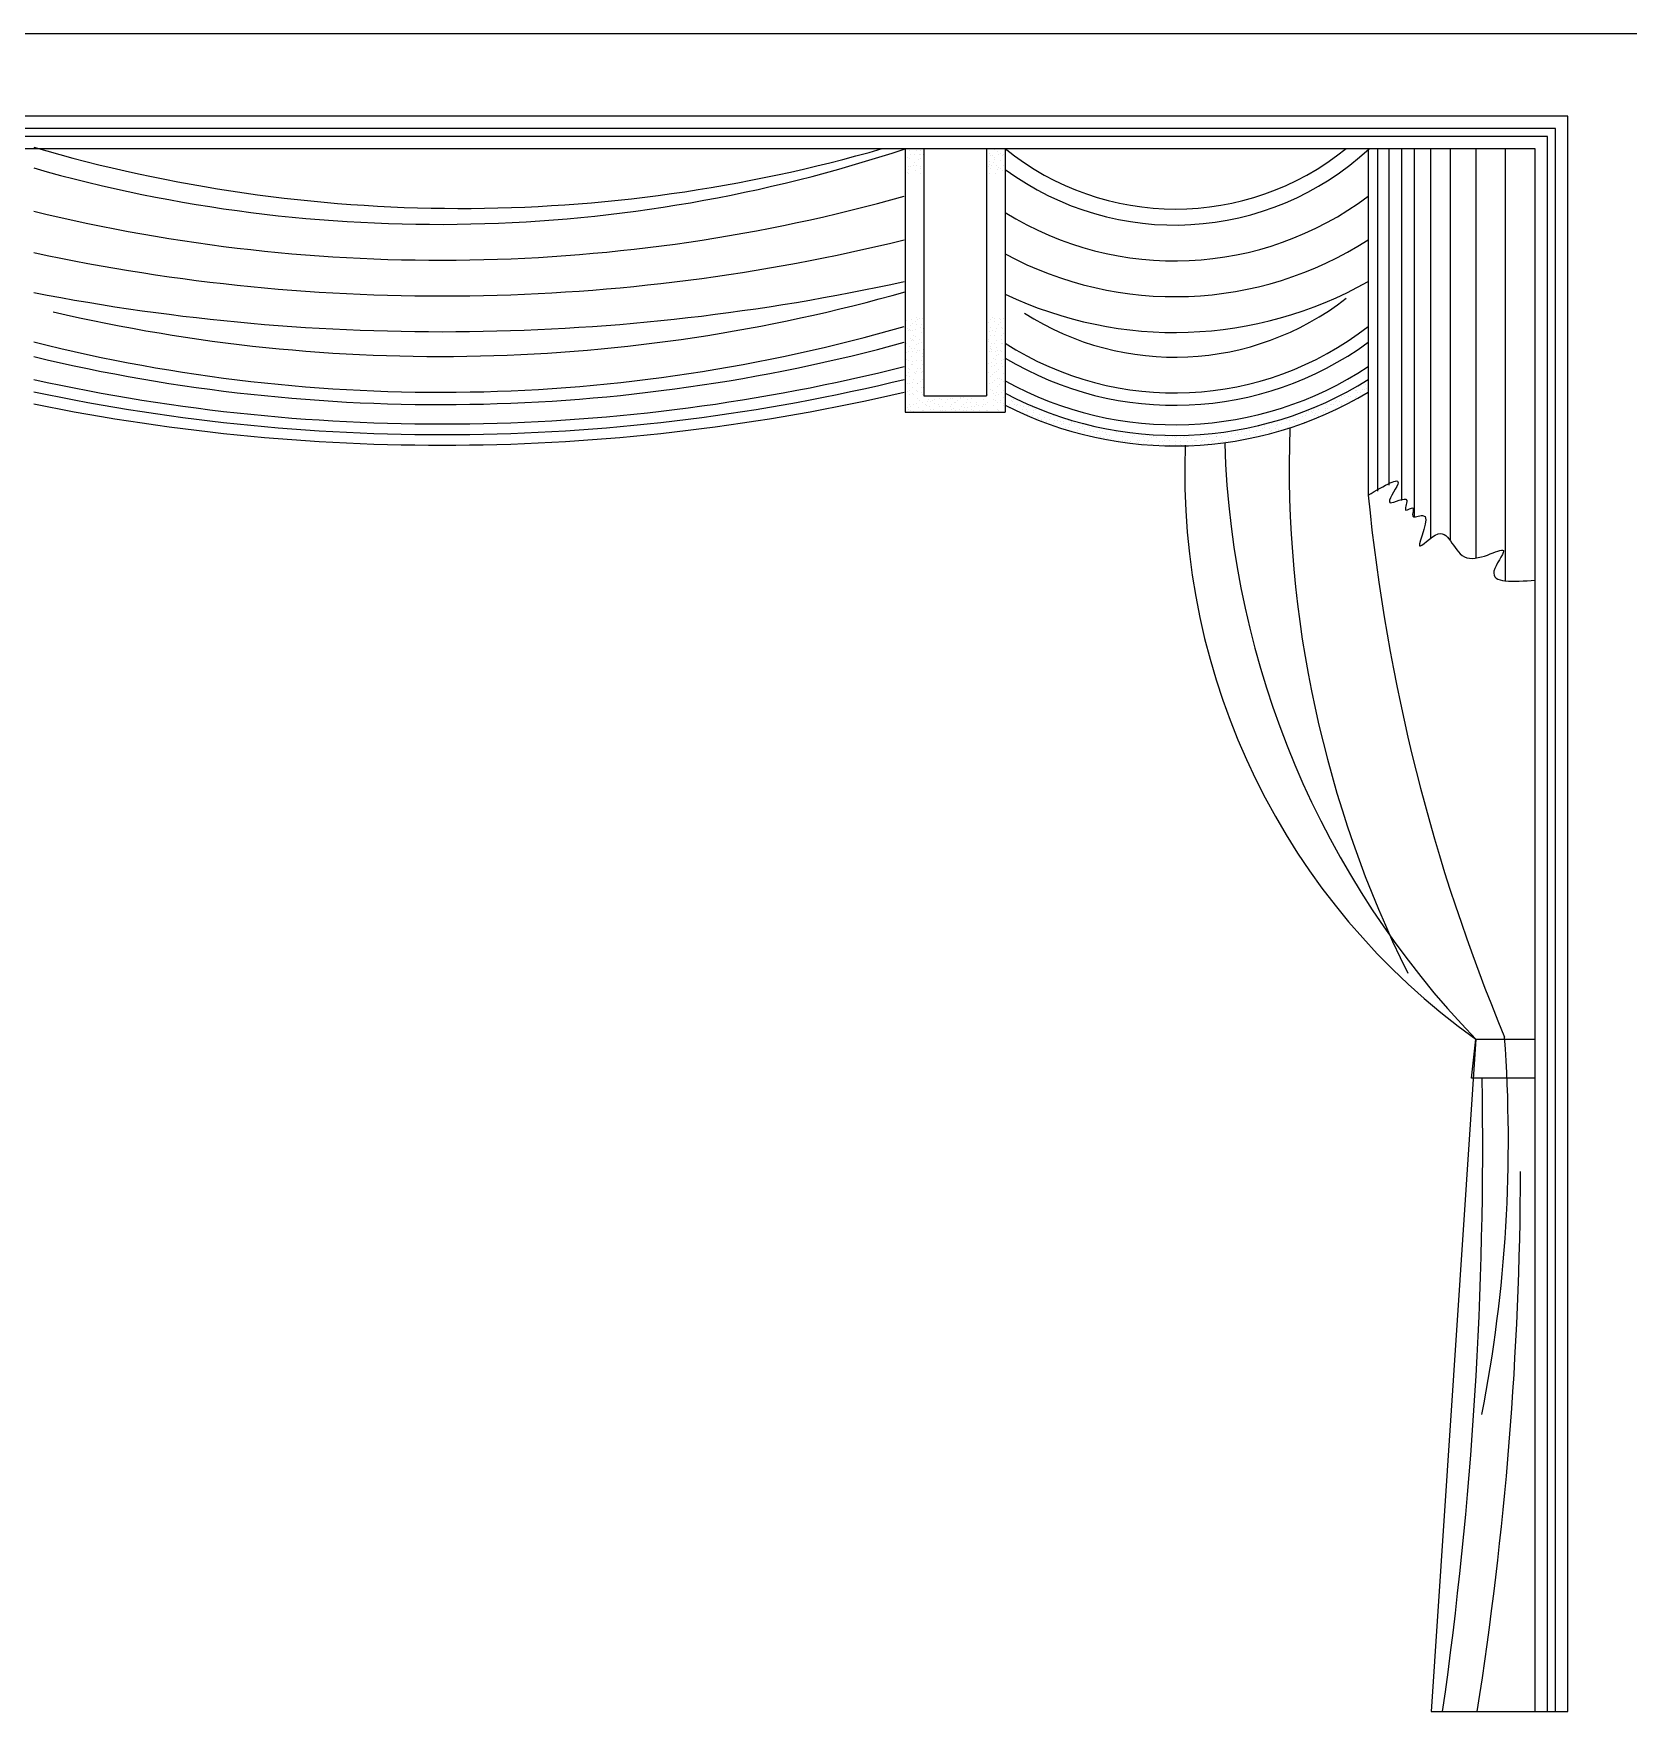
# Model space of a CAD drawing. Header units: inches. Extents: x 3.4 to 45.9, y 7.2 to 32.
# Drawn here: x 18.037 to 20.265, y 13.219 to 15.562 of the extents above; entities that cross this region are included whole.
import ezdxf

# ---------------------------------------------------------------- set-up
doc = ezdxf.new("R2010")
doc.units = ezdxf.units.IN
doc.header["$MEASUREMENT"] = 0
for name, color, linetype in [('02', 2, 'Continuous'), ('1', 1, 'Continuous'), ('4', 4, 'Continuous')]:
    doc.layers.add(name, color=color, linetype=linetype)

msp = doc.modelspace()

# ---------------------------------------------------------------- linework, layer by layer
at = {"layer": '02'}
for p, q in [((19.261, 15.3987), (19.261, 15.3987)), ((19.2688, 15.4005), (19.2688, 15.4005)), ((19.2707, 15.3984), (19.2707, 15.3984)), ((19.2759, 15.3989), (19.2759, 15.3989)), ((19.3841, 15.3975), (19.3841, 15.3975)), ((19.3923, 15.4007), (19.3923, 15.4007)), ((19.2757, 15.3939), (19.2757, 15.3939)), ((19.3728, 15.3949), (19.3728, 15.3949)), ((19.3876, 15.3951), (19.3876, 15.3951))]:
    msp.add_line(p, q, dxfattribs=at)
msp.add_arc((18.6336, 17.439), 2.121, 253.685, 286.1246, dxfattribs=at)
at = {"layer": '1'}
for p, q in [((19.2551, 15.4013), (19.2551, 15.0332)), ((19.2812, 15.4013), (19.2812, 15.0561)), ((19.3686, 15.4013), (19.3686, 15.0561)), ((19.3947, 15.4013), (19.3947, 15.0332)), ((19.9018, 15.4013), (19.9018, 14.9173)), ((19.9146, 15.4013), (19.9146, 14.9232)), ((19.9304, 15.4013), (19.9304, 14.9315)), ((19.9483, 15.4013), (19.9483, 14.9099)), ((19.9661, 15.4013), (19.9661, 14.8868)), ((19.989, 15.4013), (19.989, 14.8579)), ((20.0164, 15.4013), (20.0164, 14.8539)), ((20.0522, 15.4013), (20.0522, 14.8297)), ((20.0931, 15.4013), (20.0931, 14.797)), ((19.2557, 15.3863), (19.2557, 15.3863)), ((19.2586, 15.3889), (19.2586, 15.3889)), ((19.2592, 15.3762), (19.2592, 15.3762)), ((19.2614, 15.3878), (19.2614, 15.3878)), ((19.2618, 15.3769), (19.2618, 15.3769)), ((19.2624, 15.3933), (19.2624, 15.3933)), ((19.2669, 15.3773), (19.2669, 15.3773)), ((19.2682, 15.393), (19.2682, 15.393)), ((19.2686, 15.3821), (19.2686, 15.3821)), ((19.2702, 15.3783), (19.2702, 15.3783)), ((19.2734, 15.3863), (19.2734, 15.3863)), ((19.2762, 15.388), (19.2762, 15.388)), ((19.2766, 15.3771), (19.2766, 15.3771)), ((19.2769, 15.3932), (19.2769, 15.3932)), ((19.28, 15.3933), (19.28, 15.3933)), ((19.3712, 15.3763), (19.3712, 15.3763)), ((19.3728, 15.3793), (19.3728, 15.3793)), ((19.3732, 15.384), (19.3732, 15.384)), ((19.3737, 15.3913), (19.3737, 15.3913)), ((19.3752, 15.3778), (19.3752, 15.3778)), ((19.3766, 15.3917), (19.3766, 15.3917)), ((19.3786, 15.3819), (19.3786, 15.3819)), ((19.3793, 15.3865), (19.3793, 15.3865)), ((19.38, 15.3892), (19.38, 15.3892)), ((19.3819, 15.3777), (19.3819, 15.3777)), ((19.3853, 15.3757), (19.3853, 15.3757)), ((19.3859, 15.3935), (19.3859, 15.3935)), ((19.388, 15.3842), (19.388, 15.3842)), ((19.3907, 15.3913), (19.3907, 15.3913)), ((19.3919, 15.3937), (19.3919, 15.3937)), ((19.3929, 15.3778), (19.3929, 15.3778)), ((19.3942, 15.3793), (19.3942, 15.3793)), ((19.2588, 15.3681), (19.2588, 15.3681)), ((19.2599, 15.3672), (19.2599, 15.3672)), ((19.2603, 15.3721), (19.2603, 15.3721)), ((19.2689, 15.3712), (19.2689, 15.3712)), ((19.2759, 15.3731), (19.2759, 15.3731)), ((19.2769, 15.3661), (19.2769, 15.3661)), ((19.3732, 15.3662), (19.3732, 15.3662)), ((19.3735, 15.3731), (19.3735, 15.3731)), ((19.3807, 15.3674), (19.3807, 15.3674)), ((19.3838, 15.3723), (19.3838, 15.3723)), ((19.3883, 15.3733), (19.3883, 15.3733)), ((19.3903, 15.3712), (19.3903, 15.3712)), ((19.2715, 15.1649), (19.2715, 15.1649)), ((19.2721, 15.1633), (19.2721, 15.1633)), ((19.2751, 15.1637), (19.2751, 15.1637)), ((19.2797, 15.1643), (19.2797, 15.1643)), ((19.3774, 15.1651), (19.3774, 15.1651)), ((19.3798, 15.1636), (19.3798, 15.1636)), ((19.3871, 15.1637), (19.3871, 15.1637)), ((19.3917, 15.1643), (19.3917, 15.1643)), ((19.2569, 15.1613), (19.2569, 15.1613)), ((19.2585, 15.1507), (19.2585, 15.1507)), ((19.2594, 15.147), (19.2594, 15.147)), ((19.2609, 15.1492), (19.2609, 15.1492)), ((19.2621, 15.1473), (19.2621, 15.1473)), ((19.2625, 15.155), (19.2625, 15.155)), ((19.2644, 15.1623), (19.2644, 15.1623)), ((19.2649, 15.1579), (19.2649, 15.1579)), ((19.2651, 15.1477), (19.2651, 15.1477)), ((19.2661, 15.1409), (19.2661, 15.1409)), ((19.2693, 15.1603), (19.2693, 15.1603)), ((19.2697, 15.1493), (19.2697, 15.1493)), ((19.2715, 15.1565), (19.2715, 15.1565)), ((19.2764, 15.152), (19.2764, 15.152)), ((19.2773, 15.1552), (19.2773, 15.1552)), ((19.2777, 15.1443), (19.2777, 15.1443)), ((19.2803, 15.1497), (19.2803, 15.1497)), ((19.3689, 15.1613), (19.3689, 15.1613)), ((19.3708, 15.1581), (19.3708, 15.1581)), ((19.3734, 15.1455), (19.3734, 15.1455)), ((19.3739, 15.1622), (19.3739, 15.1622)), ((19.3742, 15.1512), (19.3742, 15.1512)), ((19.3746, 15.1403), (19.3746, 15.1403)), ((19.377, 15.1477), (19.377, 15.1477)), ((19.3794, 15.14), (19.3794, 15.14)), ((19.3799, 15.1601), (19.3799, 15.1601)), ((19.3814, 15.1456), (19.3814, 15.1456)), ((19.382, 15.1509), (19.382, 15.1509)), ((19.3848, 15.1556), (19.3848, 15.1556)), ((19.3884, 15.1581), (19.3884, 15.1581)), ((19.3887, 15.1623), (19.3887, 15.1623)), ((19.3891, 15.1514), (19.3891, 15.1514)), ((19.3894, 15.1405), (19.3894, 15.1405)), ((19.3905, 15.1504), (19.3905, 15.1504)), ((19.393, 15.1439), (19.393, 15.1439)), ((19.2555, 15.1385), (19.2555, 15.1385)), ((19.2559, 15.1276), (19.2559, 15.1276)), ((19.2564, 15.1295), (19.2564, 15.1295)), ((19.2573, 15.1173), (19.2573, 15.1173)), ((19.2602, 15.1177), (19.2602, 15.1177)), ((19.2607, 15.1253), (19.2607, 15.1253)), ((19.263, 15.1365), (19.263, 15.1365)), ((19.2632, 15.1332), (19.2632, 15.1332)), ((19.2635, 15.1223), (19.2635, 15.1223)), ((19.2649, 15.1183), (19.2649, 15.1183)), ((19.2654, 15.135), (19.2654, 15.135)), ((19.2673, 15.1333), (19.2673, 15.1333)), ((19.2676, 15.1223), (19.2676, 15.1223)), ((19.27, 15.1384), (19.27, 15.1384)), ((19.2704, 15.1275), (19.2704, 15.1275)), ((19.2707, 15.1166), (19.2707, 15.1166)), ((19.2725, 15.1193), (19.2725, 15.1193)), ((19.274, 15.1295), (19.274, 15.1295)), ((19.2749, 15.1343), (19.2749, 15.1343)), ((19.2755, 15.1197), (19.2755, 15.1197)), ((19.2777, 15.1303), (19.2777, 15.1303)), ((19.2801, 15.1203), (19.2801, 15.1203)), ((19.2807, 15.1365), (19.2807, 15.1365)), ((19.3689, 15.1367), (19.3689, 15.1367)), ((19.3691, 15.1289), (19.3691, 15.1289)), ((19.3693, 15.1174), (19.3693, 15.1174)), ((19.3713, 15.1352), (19.3713, 15.1352)), ((19.3716, 15.1324), (19.3716, 15.1324)), ((19.3722, 15.1178), (19.3722, 15.1178)), ((19.3735, 15.1225), (19.3735, 15.1225)), ((19.374, 15.1244), (19.374, 15.1244)), ((19.3749, 15.1294), (19.3749, 15.1294)), ((19.3753, 15.1185), (19.3753, 15.1185)), ((19.3759, 15.121), (19.3759, 15.121)), ((19.3799, 15.1297), (19.3799, 15.1297)), ((19.3807, 15.1182), (19.3807, 15.1182)), ((19.3821, 15.1237), (19.3821, 15.1237)), ((19.3823, 15.1338), (19.3823, 15.1338)), ((19.3845, 15.1194), (19.3845, 15.1194)), ((19.3875, 15.1198), (19.3875, 15.1198)), ((19.389, 15.1352), (19.389, 15.1352)), ((19.3898, 15.1296), (19.3898, 15.1296)), ((19.3901, 15.1187), (19.3901, 15.1187)), ((19.391, 15.1293), (19.391, 15.1293)), ((19.3946, 15.1354), (19.3946, 15.1354)), ((19.2552, 15.1097), (19.2552, 15.1097)), ((19.2569, 15.1066), (19.2569, 15.1066)), ((19.2591, 15.0939), (19.2591, 15.0939)), ((19.2602, 15.1052), (19.2602, 15.1052)), ((19.2615, 15.0924), (19.2615, 15.0924)), ((19.2639, 15.1113), (19.2639, 15.1113)), ((19.2643, 15.1004), (19.2643, 15.1004)), ((19.2655, 15.1037), (19.2655, 15.1037)), ((19.2658, 15.1), (19.2658, 15.1)), ((19.2711, 15.1057), (19.2711, 15.1057)), ((19.2718, 15.0945), (19.2718, 15.0945)), ((19.2768, 15.0939), (19.2768, 15.0939)), ((19.2778, 15.1053), (19.2778, 15.1053)), ((19.2786, 15.1153), (19.2786, 15.1153)), ((19.2787, 15.1115), (19.2787, 15.1115)), ((19.2791, 15.1006), (19.2791, 15.1006)), ((19.2807, 15.1057), (19.2807, 15.1057)), ((19.3714, 15.1013), (19.3714, 15.1013)), ((19.3753, 15.1026), (19.3753, 15.1026)), ((19.376, 15.0966), (19.376, 15.0966)), ((19.3781, 15.1083), (19.3781, 15.1083)), ((19.3802, 15.0981), (19.3802, 15.0981)), ((19.3805, 15.1068), (19.3805, 15.1068)), ((19.3825, 15.1128), (19.3825, 15.1128)), ((19.3828, 15.1019), (19.3828, 15.1019)), ((19.385, 15.0926), (19.385, 15.0926)), ((19.3856, 15.1137), (19.3856, 15.1137)), ((19.3891, 15.1013), (19.3891, 15.1013)), ((19.3898, 15.1054), (19.3898, 15.1054)), ((19.3908, 15.0968), (19.3908, 15.0968)), ((19.3923, 15.1076), (19.3923, 15.1076)), ((19.2573, 15.0839), (19.2573, 15.0839)), ((19.2577, 15.0733), (19.2577, 15.0733)), ((19.26, 15.0883), (19.26, 15.0883)), ((19.2607, 15.0737), (19.2607, 15.0737)), ((19.2614, 15.0834), (19.2614, 15.0834)), ((19.2653, 15.0743), (19.2653, 15.0743)), ((19.2664, 15.0789), (19.2664, 15.0789)), ((19.2677, 15.0893), (19.2677, 15.0893)), ((19.2701, 15.0869), (19.2701, 15.0869)), ((19.2707, 15.0897), (19.2707, 15.0897)), ((19.272, 15.0737), (19.272, 15.0737)), ((19.2722, 15.0729), (19.2722, 15.0729)), ((19.2759, 15.0757), (19.2759, 15.0757)), ((19.2785, 15.0884), (19.2785, 15.0884)), ((19.2794, 15.0897), (19.2794, 15.0897)), ((19.2798, 15.0788), (19.2798, 15.0788)), ((19.2805, 15.0763), (19.2805, 15.0763)), ((19.3687, 15.091), (19.3687, 15.091)), ((19.3688, 15.088), (19.3688, 15.088)), ((19.3691, 15.0801), (19.3691, 15.0801)), ((19.3697, 15.0734), (19.3697, 15.0734)), ((19.372, 15.0884), (19.372, 15.0884)), ((19.3727, 15.0738), (19.3727, 15.0738)), ((19.3748, 15.0825), (19.3748, 15.0825)), ((19.3764, 15.0857), (19.3764, 15.0857)), ((19.3773, 15.0744), (19.3773, 15.0744)), ((19.3797, 15.0894), (19.3797, 15.0894)), ((19.3804, 15.0773), (19.3804, 15.0773)), ((19.3827, 15.0898), (19.3827, 15.0898)), ((19.3836, 15.0801), (19.3836, 15.0801)), ((19.3839, 15.0691), (19.3839, 15.0691)), ((19.3864, 15.0718), (19.3864, 15.0718)), ((19.3872, 15.0799), (19.3872, 15.0799)), ((19.3896, 15.0784), (19.3896, 15.0784)), ((19.3918, 15.0875), (19.3918, 15.0875)), ((19.3925, 15.0764), (19.3925, 15.0764)), ((19.8982, 15.0718), (19.8982, 15.0718)), ((19.2552, 15.0583), (19.2552, 15.0583)), ((19.2552, 15.0513), (19.2552, 15.0513)), ((19.2555, 15.0477), (19.2555, 15.0477)), ((19.256, 15.0678), (19.256, 15.0678)), ((19.258, 15.0621), (19.258, 15.0621)), ((19.2609, 15.0633), (19.2609, 15.0633)), ((19.2616, 15.0585), (19.2616, 15.0585)), ((19.2653, 15.0677), (19.2653, 15.0677)), ((19.2659, 15.0597), (19.2659, 15.0597)), ((19.2666, 15.0581), (19.2666, 15.0581)), ((19.2707, 15.064), (19.2707, 15.064)), ((19.2711, 15.0458), (19.2711, 15.0458)), ((19.2725, 15.062), (19.2725, 15.062)), ((19.2726, 15.0526), (19.2726, 15.0526)), ((19.2752, 15.0498), (19.2752, 15.0498)), ((19.278, 15.0683), (19.278, 15.0683)), ((19.2782, 15.0614), (19.2782, 15.0614)), ((19.2792, 15.0465), (19.2792, 15.0465)), ((19.2793, 15.0585), (19.2793, 15.0585)), ((19.2802, 15.0679), (19.2802, 15.0679)), ((19.2805, 15.0569), (19.2805, 15.0569)), ((19.2811, 15.0618), (19.2811, 15.0618)), ((19.2812, 15.0561), (19.3686, 15.0561)), ((19.2864, 15.0478), (19.2864, 15.0478)), ((19.2882, 15.0516), (19.2882, 15.0516)), ((19.291, 15.0484), (19.291, 15.0484)), ((19.2929, 15.0498), (19.2929, 15.0498)), ((19.2954, 15.046), (19.2954, 15.046)), ((19.2963, 15.0515), (19.2963, 15.0515)), ((19.303, 15.0518), (19.303, 15.0518)), ((19.3062, 15.0504), (19.3062, 15.0504)), ((19.3107, 15.0465), (19.3107, 15.0465)), ((19.3139, 15.0514), (19.3139, 15.0514)), ((19.3182, 15.052), (19.3182, 15.052)), ((19.3215, 15.0524), (19.3215, 15.0524)), ((19.3239, 15.0468), (19.3239, 15.0468)), ((19.3255, 15.0467), (19.3255, 15.0467)), ((19.3282, 15.0499), (19.3282, 15.0499)), ((19.3321, 15.0538), (19.3321, 15.0538)), ((19.3328, 15.0523), (19.3328, 15.0523)), ((19.3367, 15.0544), (19.3367, 15.0544)), ((19.34, 15.0466), (19.34, 15.0466)), ((19.342, 15.0508), (19.342, 15.0508)), ((19.3444, 15.0554), (19.3444, 15.0554)), ((19.3469, 15.0463), (19.3469, 15.0463)), ((19.3474, 15.0558), (19.3474, 15.0558)), ((19.3476, 15.0525), (19.3476, 15.0525)), ((19.3553, 15.0472), (19.3553, 15.0472)), ((19.359, 15.0558), (19.359, 15.0558)), ((19.3639, 15.0513), (19.3639, 15.0513)), ((19.3693, 15.0669), (19.3693, 15.0669)), ((19.3698, 15.0583), (19.3698, 15.0583)), ((19.3701, 15.0474), (19.3701, 15.0474)), ((19.3742, 15.0657), (19.3742, 15.0657)), ((19.3771, 15.0639), (19.3771, 15.0639)), ((19.3779, 15.0598), (19.3779, 15.0598)), ((19.3787, 15.0515), (19.3787, 15.0515)), ((19.381, 15.0562), (19.381, 15.0562)), ((19.3811, 15.05), (19.3811, 15.05)), ((19.3825, 15.0604), (19.3825, 15.0604)), ((19.3846, 15.0473), (19.3846, 15.0473)), ((19.3852, 15.0587), (19.3852, 15.0587)), ((19.3876, 15.0501), (19.3876, 15.0501)), ((19.3877, 15.0464), (19.3877, 15.0464)), ((19.3902, 15.0614), (19.3902, 15.0614)), ((19.3919, 15.0641), (19.3919, 15.0641)), ((19.3923, 15.0532), (19.3923, 15.0532)), ((19.3926, 15.0456), (19.3926, 15.0456)), ((19.3953, 15.0513), (19.3953, 15.0513)), ((19.3955, 15.0568), (19.3955, 15.0568)), ((19.4036, 15.0498), (19.4036, 15.0498)), ((19.4056, 15.0477), (19.4056, 15.0477)), ((19.406, 15.0513), (19.406, 15.0513)), ((19.8541, 15.0505), (19.8541, 15.0505)), ((19.8558, 15.0485), (19.8558, 15.0485)), ((19.8571, 15.0495), (19.8571, 15.0495)), ((19.8624, 15.0489), (19.8624, 15.0489)), ((19.8643, 15.0552), (19.8643, 15.0552)), ((19.8674, 15.0592), (19.8674, 15.0592)), ((19.8692, 15.056), (19.8692, 15.056)), ((19.872, 15.0605), (19.872, 15.0605)), ((19.8724, 15.0489), (19.8724, 15.0489)), ((19.8738, 15.0554), (19.8738, 15.0554)), ((19.8767, 15.055), (19.8767, 15.055)), ((19.8795, 15.0497), (19.8795, 15.0497)), ((19.88, 15.0655), (19.88, 15.0655)), ((19.8824, 15.0504), (19.8824, 15.0504)), ((19.8844, 15.054), (19.8844, 15.054)), ((19.8846, 15.0631), (19.8846, 15.0631)), ((19.8853, 15.0642), (19.8853, 15.0642)), ((19.8855, 15.0551), (19.8855, 15.0551)), ((19.8868, 15.0603), (19.8868, 15.0603)), ((19.8911, 15.0603), (19.8911, 15.0603)), ((19.8936, 15.0576), (19.8936, 15.0576)), ((19.8945, 15.0656), (19.8945, 15.0656)), ((19.8961, 15.0648), (19.8961, 15.0648)), ((19.9001, 15.0666), (19.9001, 15.0666)), ((19.2551, 15.0332), (19.3947, 15.0332)), ((19.2587, 15.0402), (19.2587, 15.0402)), ((19.2598, 15.0371), (19.2598, 15.0371)), ((19.2605, 15.0444), (19.2605, 15.0444)), ((19.2622, 15.0415), (19.2622, 15.0415)), ((19.2622, 15.0356), (19.2622, 15.0356)), ((19.2662, 15.0443), (19.2662, 15.0443)), ((19.2664, 15.0349), (19.2664, 15.0349)), ((19.2732, 15.0402), (19.2732, 15.0402)), ((19.2798, 15.0356), (19.2798, 15.0356)), ((19.2812, 15.0351), (19.2812, 15.0351)), ((19.2838, 15.0443), (19.2838, 15.0443)), ((19.2842, 15.042), (19.2842, 15.042)), ((19.2885, 15.0407), (19.2885, 15.0407)), ((19.2886, 15.0334), (19.2886, 15.0334)), ((19.2898, 15.0368), (19.2898, 15.0368)), ((19.2916, 15.0338), (19.2916, 15.0338)), ((19.2951, 15.0372), (19.2951, 15.0372)), ((19.3015, 15.0444), (19.3015, 15.0444)), ((19.3034, 15.0409), (19.3034, 15.0409)), ((19.3039, 15.0354), (19.3039, 15.0354)), ((19.3068, 15.0418), (19.3068, 15.0418)), ((19.3068, 15.0358), (19.3068, 15.0358)), ((19.3115, 15.0364), (19.3115, 15.0364)), ((19.3179, 15.0408), (19.3179, 15.0408)), ((19.3191, 15.0444), (19.3191, 15.0444)), ((19.3192, 15.0374), (19.3192, 15.0374)), ((19.3221, 15.0378), (19.3221, 15.0378)), ((19.3259, 15.0358), (19.3259, 15.0358)), ((19.3304, 15.0372), (19.3304, 15.0372)), ((19.3332, 15.0414), (19.3332, 15.0414)), ((19.3365, 15.0352), (19.3365, 15.0352)), ((19.3368, 15.0444), (19.3368, 15.0444)), ((19.3374, 15.0398), (19.3374, 15.0398)), ((19.3404, 15.0357), (19.3404, 15.0357)), ((19.342, 15.0404), (19.342, 15.0404)), ((19.348, 15.0416), (19.348, 15.0416)), ((19.348, 15.0373), (19.348, 15.0373)), ((19.3504, 15.0357), (19.3504, 15.0357)), ((19.3525, 15.0411), (19.3525, 15.0411)), ((19.3544, 15.0445), (19.3544, 15.0445)), ((19.3572, 15.0424), (19.3572, 15.0424)), ((19.3585, 15.0356), (19.3585, 15.0356)), ((19.3625, 15.0415), (19.3625, 15.0415)), ((19.3649, 15.0434), (19.3649, 15.0434)), ((19.3679, 15.0438), (19.3679, 15.0438)), ((19.3681, 15.0358), (19.3681, 15.0358)), ((19.3705, 15.0364), (19.3705, 15.0364)), ((19.3778, 15.0421), (19.3778, 15.0421)), ((19.3833, 15.0373), (19.3833, 15.0373)), ((19.3857, 15.0358), (19.3857, 15.0358)), ((19.3926, 15.0422), (19.3926, 15.0422)), ((19.395, 15.0443), (19.395, 15.0443)), ((19.3989, 15.0415), (19.3989, 15.0415)), ((19.4007, 15.0444), (19.4007, 15.0444)), ((19.4024, 15.0402), (19.4024, 15.0402)), ((19.4082, 15.0434), (19.4082, 15.0434)), ((19.4086, 15.0373), (19.4086, 15.0373)), ((19.4112, 15.043), (19.4112, 15.043)), ((19.4126, 15.0443), (19.4126, 15.0443)), ((19.4159, 15.0423), (19.4159, 15.0423)), ((19.419, 15.0371), (19.419, 15.0371)), ((19.4205, 15.0417), (19.4205, 15.0417)), ((19.424, 15.0375), (19.424, 15.0375)), ((19.4254, 15.0338), (19.4254, 15.0338)), ((19.4257, 15.03), (19.4257, 15.03)), ((19.4266, 15.0409), (19.4266, 15.0409)), ((19.4322, 15.0286), (19.4322, 15.0286)), ((19.4326, 15.0395), (19.4326, 15.0395)), ((19.4341, 15.0326), (19.4341, 15.0326)), ((19.4343, 15.0355), (19.4343, 15.0355)), ((19.4358, 15.0397), (19.4358, 15.0397)), ((19.4367, 15.037), (19.4367, 15.037)), ((19.439, 15.0233), (19.439, 15.0233)), ((19.4393, 15.026), (19.4393, 15.026)), ((19.4412, 15.0243), (19.4412, 15.0243)), ((19.4433, 15.03), (19.4433, 15.03)), ((19.4451, 15.0221), (19.4451, 15.0221)), ((19.4458, 15.0237), (19.4458, 15.0237)), ((19.4501, 15.0266), (19.4501, 15.0266)), ((19.4567, 15.0228), (19.4567, 15.0228)), ((19.4581, 15.0276), (19.4581, 15.0276)), ((19.461, 15.03), (19.461, 15.03)), ((19.4615, 15.0285), (19.4615, 15.0285)), ((19.7818, 15.0235), (19.7818, 15.0235)), ((19.7877, 15.0227), (19.7877, 15.0227)), ((19.7925, 15.0221), (19.7925, 15.0221)), ((19.8022, 15.0222), (19.8022, 15.0222)), ((19.805, 15.0225), (19.805, 15.0225)), ((19.8106, 15.0277), (19.8106, 15.0277)), ((19.813, 15.0341), (19.813, 15.0341)), ((19.8139, 15.0293), (19.8139, 15.0293)), ((19.8155, 15.0322), (19.8155, 15.0322)), ((19.819, 15.034), (19.819, 15.034)), ((19.8203, 15.0221), (19.8203, 15.0221)), ((19.8225, 15.0348), (19.8225, 15.0348)), ((19.8235, 15.0332), (19.8235, 15.0332)), ((19.8249, 15.0363), (19.8249, 15.0363)), ((19.8263, 15.0284), (19.8263, 15.0284)), ((19.8274, 15.0387), (19.8274, 15.0387)), ((19.8282, 15.0321), (19.8282, 15.0321)), ((19.8316, 15.0293), (19.8316, 15.0293)), ((19.8321, 15.0365), (19.8321, 15.0365)), ((19.8326, 15.0272), (19.8326, 15.0272)), ((19.8348, 15.0435), (19.8348, 15.0435)), ((19.8361, 15.0435), (19.8361, 15.0435)), ((19.8392, 15.0333), (19.8392, 15.0333)), ((19.8415, 15.0391), (19.8415, 15.0391)), ((19.8425, 15.0363), (19.8425, 15.0363)), ((19.8441, 15.0447), (19.8441, 15.0447)), ((19.8452, 15.0388), (19.8452, 15.0388)), ((19.8487, 15.0441), (19.8487, 15.0441)), ((19.8488, 15.0335), (19.8488, 15.0335)), ((19.8509, 15.044), (19.8509, 15.044)), ((19.8533, 15.0435), (19.8533, 15.0435)), ((19.8568, 15.0386), (19.8568, 15.0386)), ((19.8592, 15.0427), (19.8592, 15.0427)), ((19.8639, 15.0421), (19.8639, 15.0421)), ((19.864, 15.0442), (19.864, 15.0442)), ((19.4519, 15.0198), (19.4519, 15.0198)), ((19.4622, 15.0171), (19.4622, 15.0171)), ((19.464, 15.0213), (19.464, 15.0213)), ((19.4671, 15.0217), (19.4671, 15.0217)), ((19.4717, 15.0203), (19.4717, 15.0203)), ((19.474, 15.0158), (19.474, 15.0158)), ((19.4763, 15.0197), (19.4763, 15.0197)), ((19.4765, 15.017), (19.4765, 15.017)), ((19.4792, 15.0122), (19.4792, 15.0122)), ((19.4826, 15.0212), (19.4826, 15.0212)), ((19.4833, 15.0117), (19.4833, 15.0117)), ((19.4841, 15.0167), (19.4841, 15.0167)), ((19.487, 15.0183), (19.487, 15.0183)), ((19.4872, 15.0197), (19.4872, 15.0197)), ((19.4906, 15.0061), (19.4906, 15.0061)), ((19.491, 15.0171), (19.491, 15.0171)), ((19.4962, 15.0072), (19.4962, 15.0072)), ((19.4986, 15.0112), (19.4986, 15.0112)), ((19.5022, 15.0163), (19.5022, 15.0163)), ((19.5022, 15.0127), (19.5022, 15.0127)), ((19.5053, 15.0087), (19.5053, 15.0087)), ((19.5055, 15.0059), (19.5055, 15.0059)), ((19.5068, 15.0157), (19.5068, 15.0157)), ((19.5123, 15.0003), (19.5123, 15.0003)), ((19.5131, 15.0113), (19.5131, 15.0113)), ((19.5134, 15.007), (19.5134, 15.007)), ((19.5169, 14.9997), (19.5169, 14.9997)), ((19.5182, 15.0067), (19.5182, 15.0067)), ((19.5224, 15.0015), (19.5224, 15.0015)), ((19.5241, 15.0058), (19.5241, 15.0058)), ((19.5262, 15.0077), (19.5262, 15.0077)), ((19.5279, 14.9999), (19.5279, 14.9999)), ((19.528, 15.0111), (19.528, 15.0111)), ((19.531, 15.0069), (19.531, 15.0069)), ((19.5353, 15.0055), (19.5353, 15.0055)), ((19.5363, 15.0027), (19.5363, 15.0027)), ((19.5401, 15.0014), (19.5401, 15.0014)), ((19.5406, 15.0086), (19.5406, 15.0086)), ((19.5487, 15.0069), (19.5487, 15.0069)), ((19.5501, 15.0053), (19.5501, 15.0053)), ((19.5582, 14.999), (19.5582, 14.999)), ((19.5654, 15.0047), (19.5654, 15.0047)), ((19.5722, 14.9995), (19.5722, 14.9995)), ((19.5753, 15.0014), (19.5753, 15.0014)), ((19.5809, 15.0025), (19.5809, 15.0025)), ((19.5875, 14.9989), (19.5875, 14.9989)), ((19.593, 15.0013), (19.593, 15.0013)), ((19.599, 14.9984), (19.599, 14.9984)), ((19.602, 14.999), (19.602, 14.999)), ((19.6106, 15.0013), (19.6106, 15.0013)), ((19.6169, 14.9988), (19.6169, 14.9988)), ((19.6217, 14.9986), (19.6217, 14.9986)), ((19.6243, 15.0003), (19.6243, 15.0003)), ((19.6289, 14.9996), (19.6289, 14.9996)), ((19.6318, 14.9993), (19.6318, 14.9993)), ((19.6447, 14.9991), (19.6447, 14.9991)), ((19.6516, 14.9991), (19.6516, 14.9991)), ((19.6636, 15.0012), (19.6636, 15.0012)), ((19.6673, 14.9993), (19.6673, 14.9993)), ((19.6795, 14.9991), (19.6795, 14.9991)), ((19.684, 15.0033), (19.684, 15.0033)), ((19.6893, 14.9989), (19.6893, 14.9989)), ((19.6904, 14.9998), (19.6904, 14.9998)), ((19.697, 14.9995), (19.697, 14.9995)), ((19.6981, 15.0052), (19.6981, 15.0052)), ((19.7011, 15.0048), (19.7011, 15.0048)), ((19.7075, 15.0066), (19.7075, 15.0066)), ((19.7104, 15.0036), (19.7104, 15.0036)), ((19.7163, 15.0028), (19.7163, 15.0028)), ((19.719, 15.0055), (19.719, 15.0055)), ((19.721, 15.0022), (19.721, 15.0022)), ((19.7215, 15.0081), (19.7215, 15.0081)), ((19.7251, 15.0066), (19.7251, 15.0066)), ((19.7286, 15.0012), (19.7286, 15.0012)), ((19.7317, 15.0008), (19.7317, 15.0008)), ((19.7363, 15.0079), (19.7363, 15.0079)), ((19.7363, 15.0002), (19.7363, 15.0002)), ((19.7409, 14.9986), (19.7409, 14.9986)), ((19.7417, 15.0057), (19.7417, 15.0057)), ((19.7439, 15.002), (19.7439, 15.002)), ((19.7443, 15.013), (19.7443, 15.013)), ((19.7452, 15.0081), (19.7452, 15.0081)), ((19.749, 15.0132), (19.749, 15.0132)), ((19.7511, 15.0077), (19.7511, 15.0077)), ((19.7518, 15.0011), (19.7518, 15.0011)), ((19.7543, 15.0109), (19.7543, 15.0109)), ((19.7564, 15.0152), (19.7564, 15.0152)), ((19.7567, 15.0122), (19.7567, 15.0122)), ((19.7584, 15.0021), (19.7584, 15.0021)), ((19.7643, 15.0112), (19.7643, 15.0112)), ((19.7647, 15.0062), (19.7647, 15.0062)), ((19.7664, 15.0072), (19.7664, 15.0072)), ((19.7668, 15.0181), (19.7668, 15.0181)), ((19.7696, 15.0192), (19.7696, 15.0192)), ((19.772, 15.0101), (19.772, 15.0101)), ((19.774, 15.0152), (19.774, 15.0152)), ((19.7753, 15.0159), (19.7753, 15.0159)), ((19.7766, 15.0095), (19.7766, 15.0095)), ((19.7805, 15.008), (19.7805, 15.008)), ((19.7813, 15.0181), (19.7813, 15.0181)), ((19.7889, 15.0123), (19.7889, 15.0123)), ((19.7917, 15.0152), (19.7917, 15.0152)), ((19.7933, 15.0119), (19.7933, 15.0119)), ((19.7971, 15.0215), (19.7971, 15.0215)), ((19.799, 15.017), (19.799, 15.017)), ((19.8123, 15.0195), (19.8123, 15.0195)), ((19.8179, 15.0206), (19.8179, 15.0206)), ((19.5275, 14.9983), (19.5275, 14.9983)), ((19.5321, 14.9977), (19.5321, 14.9977)), ((19.5382, 14.9969), (19.5382, 14.9969)), ((19.5428, 14.9963), (19.5428, 14.9963)), ((19.5465, 14.9942), (19.5465, 14.9942)), ((19.5534, 14.9942), (19.5534, 14.9942)), ((19.558, 14.9943), (19.558, 14.9943)), ((19.5617, 14.9927), (19.5617, 14.9927)), ((19.5626, 14.9937), (19.5626, 14.9937)), ((19.565, 14.9938), (19.565, 14.9938)), ((19.5693, 14.9918), (19.5693, 14.9918)), ((19.5703, 14.9928), (19.5703, 14.9928)), ((19.5779, 14.9917), (19.5779, 14.9917)), ((19.5795, 14.9939), (19.5795, 14.9939)), ((19.5808, 14.9913), (19.5808, 14.9913)), ((19.5818, 14.9942), (19.5818, 14.9942)), ((19.5885, 14.9903), (19.5885, 14.9903)), ((19.5887, 14.9942), (19.5887, 14.9942)), ((19.593, 14.993), (19.593, 14.993)), ((19.5943, 14.9878), (19.5943, 14.9878)), ((19.5944, 14.9937), (19.5944, 14.9937)), ((19.5992, 14.9889), (19.5992, 14.9889)), ((19.6025, 14.9875), (19.6025, 14.9875)), ((19.6056, 14.9981), (19.6056, 14.9981)), ((19.6084, 14.9877), (19.6084, 14.9877)), ((19.6097, 14.9931), (19.6097, 14.9931)), ((19.6143, 14.9869), (19.6143, 14.9869)), ((19.6147, 14.9926), (19.6147, 14.9926)), ((19.615, 14.9925), (19.615, 14.9925)), ((19.6165, 14.9879), (19.6165, 14.9879)), ((19.6171, 14.9941), (19.6171, 14.9941)), ((19.6237, 14.9871), (19.6237, 14.9871)), ((19.6242, 14.9932), (19.6242, 14.9932)), ((19.6322, 14.9983), (19.6322, 14.9983)), ((19.6323, 14.9926), (19.6323, 14.9926)), ((19.6331, 14.9885), (19.6331, 14.9885)), ((19.639, 14.993), (19.639, 14.993)), ((19.6395, 14.9982), (19.6395, 14.9982)), ((19.6397, 14.9882), (19.6397, 14.9882)), ((19.6414, 14.9871), (19.6414, 14.9871)), ((19.6436, 14.9982), (19.6436, 14.9982)), ((19.6463, 14.9874), (19.6463, 14.9874)), ((19.6475, 14.9977), (19.6475, 14.9977)), ((19.65, 14.9925), (19.65, 14.9925)), ((19.6548, 14.9962), (19.6548, 14.9962)), ((19.6557, 14.9887), (19.6557, 14.9887)), ((19.659, 14.987), (19.659, 14.987)), ((19.6593, 14.9941), (19.6593, 14.9941)), ((19.6607, 14.9932), (19.6607, 14.9932)), ((19.6611, 14.9872), (19.6611, 14.9872)), ((19.6617, 14.9942), (19.6617, 14.9942)), ((19.6688, 14.9925), (19.6688, 14.9925)), ((19.67, 14.9942), (19.67, 14.9942)), ((19.6733, 14.9934), (19.6733, 14.9934)), ((19.6765, 14.9978), (19.6765, 14.9978)), ((19.6787, 14.9892), (19.6787, 14.9892)), ((19.6836, 14.9923), (19.6836, 14.9923)), ((19.6844, 14.9944), (19.6844, 14.9944)), ((19.6853, 14.9925), (19.6853, 14.9925)), ((19.6876, 14.994), (19.6876, 14.994)), ((19.6928, 14.9912), (19.6928, 14.9912)), ((19.6946, 14.994), (19.6946, 14.994)), ((19.6989, 14.9918), (19.6989, 14.9918)), ((19.7029, 14.9924), (19.7029, 14.9924)), ((19.7061, 14.9975), (19.7061, 14.9975)), ((19.7214, 14.9969), (19.7214, 14.9969)), ((19.7359, 14.997), (19.7359, 14.997)), ((20.0521, 14.1576), (19.9897, 13.2187)), ((20.0463, 14.103), (20.0521, 14.1576)), ((20.0521, 14.1576), (20.1352, 14.1576)), ((20.1352, 14.103), (20.0463, 14.103)), ((19.9897, 13.2187), (20.1806, 13.2187))]:
    msp.add_line(p, q, dxfattribs=at)
for centre, radius, start, end in [((18.6027, 17.3625), 2.0668, 254.1374, 288.4009), ((19.6315, 15.6942), 0.3995, 233.6514, 312.8621), ((19.6328, 15.6948), 0.3778, 230.9469, 309.0531), ((18.6058, 17.6395), 2.3938, 256.2732, 285.7026), ((19.6315, 15.6942), 0.4495, 238.2126, 306.9666), ((18.6071, 17.8996), 2.7039, 257.8438, 283.8339), ((19.6315, 15.6942), 0.4995, 241.7032, 302.7623), ((18.6082, 18.1546), 3.0088, 259.0714, 282.3875), ((19.6315, 15.6942), 0.5495, 244.4749, 299.4665), ((18.6061, 17.4891), 2.3779, 256.8397, 285.8378), ((19.6317, 15.4992), 0.389, 237.3423, 307.9814), ((18.6058, 17.3892), 2.328, 255.8777, 286.1584), ((19.6317, 15.4992), 0.439, 237.3423, 307.9814), ((18.6064, 17.4946), 2.4506, 256.5813, 285.3135), ((19.6317, 15.5016), 0.4586, 238.89, 306.0953), ((18.6073, 17.6585), 2.6416, 257.5476, 284.162), ((19.6317, 15.5052), 0.4894, 241.0377, 303.504), ((18.6078, 17.7469), 2.7449, 258.0141, 283.6093), ((19.6317, 15.5072), 0.5062, 242.0834, 302.2519), ((18.6082, 17.8348), 2.8475, 258.4441, 283.1015), ((19.6317, 15.5092), 0.523, 243.0522, 301.0969), ((21.3875, 14.9579), 1.5961, 178.0964, 206.3441), ((20.6174, 14.9482), 0.9719, 177.6888, 234.4315), ((20.9542, 15.0278), 1.2534, 181.7549, 223.967), ((22.5181, 15.1736), 2.6288, 185.5936, 202.6668), ((18.0955, 14.0159), 2.0021, 348.9868, 4.1428), ((14.3979, 14.0131), 5.6639, 351.9368, 0.9093), ((15.1547, 13.9914), 4.96, 351.0379, 359.7865)]:
    msp.add_arc(centre, radius, start, end, dxfattribs=at)
msp.add_spline([(19.9018, 14.9173), (19.9431, 14.9329), (19.9325, 14.9069), (19.9556, 14.91), (19.9546, 14.8965), (19.9641, 14.8996), (19.9641, 14.8882), (19.9776, 14.8892), (19.9734, 14.8466), (19.9994, 14.8633), (20.0397, 14.83), (20.091, 14.8393), (20.0775, 14.8113), (20.1352, 14.7988)], degree=3, dxfattribs=at)
at = {"layer": '4'}
for p, q in [((3.7032, 15.5622), (24.0294, 15.5622)), ((20.1806, 15.4467), (17.1222, 15.4467)), ((20.1806, 13.2187), (20.1806, 15.4467)), ((20.1636, 15.4297), (17.1392, 15.4297)), ((20.1636, 13.2187), (20.1636, 15.4297)), ((20.1522, 15.4183), (17.1506, 15.4183)), ((20.1352, 15.4013), (17.1676, 15.4013)), ((19.3747, 15.4007), (19.3747, 15.4007)), ((19.3796, 15.4002), (19.3796, 15.4002)), ((20.1352, 13.2187), (20.1352, 15.4013)), ((20.1522, 13.2187), (20.1522, 15.4183))]:
    msp.add_line(p, q, dxfattribs=at)

doc.saveas('drawing.dxf')
